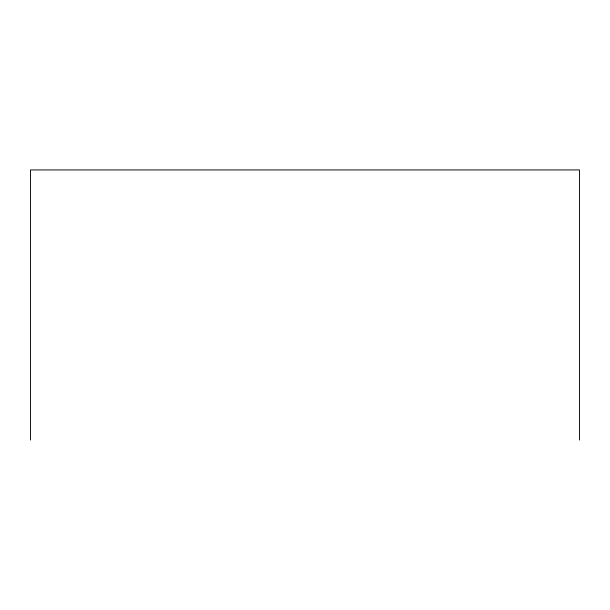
<?xml version="1.0" encoding="UTF-8"?>
<svg xmlns="http://www.w3.org/2000/svg" width="610" height="610" viewBox="0 0 610 610"><rect width="100%" height="100%" fill="white"/><g stroke="black" fill="none" stroke-linecap="round" stroke-linejoin="round"><path stroke-width="0.91" d="M579.5 440.062L579.5 169.938L30.5 169.938L30.5 440.062"/></g></svg>
